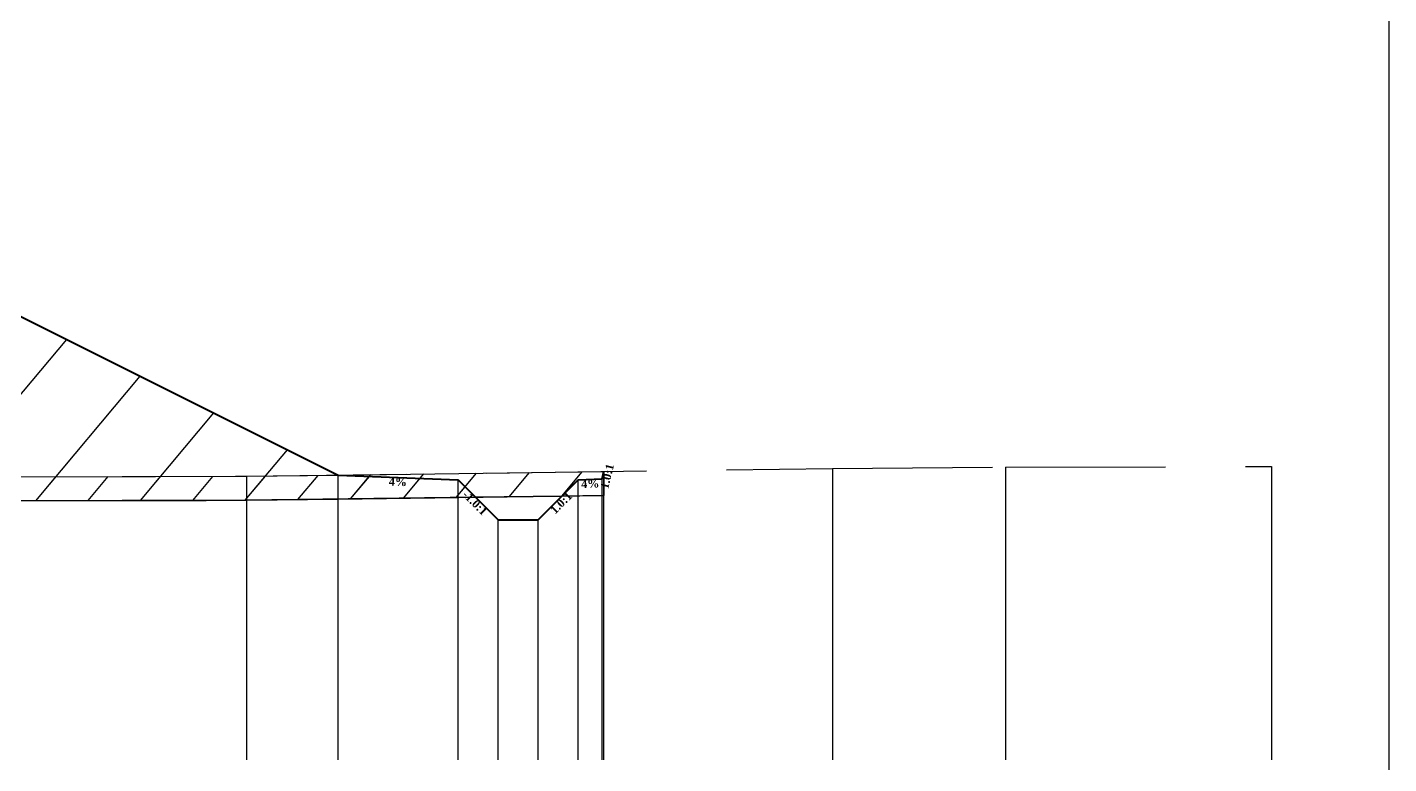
# Model space of a CAD drawing. Header units: millimetres. Extents: x 2762 to 3076, y 916 to 3305.
# Drawn here: x 2831.5 to 2848.52, y 1052.73 to 1061.94 of the extents above; entities that cross this region are included whole.
import ezdxf

# ---------------------------------------------------------------- set-up
doc = ezdxf.new("R2010")
doc.units = ezdxf.units.MM
doc.header["$LTSCALE"] = 2
doc.linetypes.add('CACHE', pattern=[9.525, 6.35, -3.175])
doc.linetypes.add('DASHED', pattern=[0.75, 0.5, -0.25])
doc.layers.add('C-ROAD-CORR', color=5, linetype='Continuous')
doc.layers.add('C-ROAD-SCTN', color=7, linetype='Continuous')
doc.styles.add('C3D_Etiquette', font='romans.shx')

msp = doc.modelspace()

# ---------------------------------------------------------------- hatches: boundary and pattern name
at = {"linetype": 'Continuous', "lineweight": -3}
h = msp.add_hatch(dxfattribs=at)
h.set_pattern_fill('_U', color=3, angle=50, style=0, pattern_type=0)
h.set_pattern_definition([(50, (2838.185, 1056.0791), (-0.766044, 0.642788), [])])
h.paths.add_polyline_path([(2838.185, 1056.079), (2838.388, 1056.282), (2838.688, 1056.294), (2838.711, 1056.386), (2838.711, 1056.086)])
h.paths.add_polyline_path([(2805.8, 1055.928), (2806.04, 1056.168), (2807.54, 1056.228), (2816.158, 1060.537), (2824.155, 1060.857), (2826.551, 1060.761), (2835.388, 1056.342), (2836.888, 1056.282), (2837.106, 1056.065), (2834.242, 1056.027), (2822.104, 1056.002), (2821.212, 1056), (2820.546, 1055.996), (2815.517, 1055.926), (2806.65, 1055.928)])
h.paths.add_polyline_path([(2804.227, 1055.93), (2804.227, 1056.23), (2804.24, 1056.18), (2804.54, 1056.168), (2804.78, 1055.928), (2804.412, 1055.928)])
h = msp.add_hatch(dxfattribs=at)
h.set_pattern_fill('_U', color=150, scale=0.5, angle=50, style=0, pattern_type=0)
h.set_pattern_definition([(50, (2838.18497, 1056.07913), (-0.383022, 0.321394), [])])
h.paths.add_polyline_path([(2838.185, 1056.079), (2838.388, 1056.282), (2838.688, 1056.294), (2838.711, 1056.386), (2838.711, 1056.086)])
h.paths.add_polyline_path([(2835.388, 1056.342), (2838.711, 1056.386), (2838.688, 1056.294), (2838.388, 1056.282), (2838.185, 1056.079), (2837.106, 1056.065), (2836.888, 1056.282)])
h.paths.add_polyline_path([(2805.8, 1055.928), (2806.04, 1056.168), (2807.54, 1056.228), (2815.517, 1056.226), (2820.546, 1056.296), (2821.212, 1056.3), (2822.104, 1056.302), (2834.242, 1056.327), (2835.388, 1056.342), (2836.888, 1056.282), (2837.106, 1056.065), (2834.242, 1056.027), (2822.104, 1056.002), (2821.212, 1056), (2820.546, 1055.996), (2815.517, 1055.926), (2806.65, 1055.928)])
h.paths.add_polyline_path([(2804.227, 1056.23), (2804.412, 1056.228), (2806.65, 1056.228), (2807.54, 1056.228), (2806.04, 1056.168), (2805.8, 1055.928), (2804.78, 1055.928), (2804.54, 1056.168), (2804.24, 1056.18)])
h.paths.add_polyline_path([(2804.227, 1055.93), (2804.227, 1056.23), (2804.24, 1056.18), (2804.54, 1056.168), (2804.78, 1055.928), (2804.412, 1055.928)])
h = msp.add_hatch(dxfattribs=at)
h.set_pattern_fill('_U', color=1, angle=50, style=0, pattern_type=0)
h.set_pattern_definition([(50, (2837.1057, 1056.065), (-0.766044, 0.642788), [])])
h.paths.add_polyline_path([(2837.106, 1056.065), (2838.185, 1056.079), (2837.888, 1055.782), (2837.388, 1055.782)])
h.paths.add_polyline_path([(2804.78, 1055.928), (2805.8, 1055.928), (2805.54, 1055.668), (2805.04, 1055.668)])

# ---------------------------------------------------------------- linework, layer by layer
at = {"color": 253, "linetype": 'Continuous', "lineweight": -3}
for p, q in [((2826.551, 1060.761), (2835.388, 1056.342)), ((2822.104, 1056.302), (2834.242, 1056.327)), ((2834.242, 1056.327), (2835.388, 1056.342)), ((2835.388, 1056.342), (2838.711, 1056.386)), ((2836.888, 1056.282), (2835.388, 1056.342)), ((2835.388, 1056.342), (2836.888, 1056.282)), ((2835.388, 1056.342), (2836.888, 1056.282)), ((2838.688, 1056.294), (2838.711, 1056.386)), ((2838.711, 1056.386), (2838.688, 1056.294)), ((2838.688, 1056.294), (2838.711, 1056.386)), ((2838.711, 1056.386), (2838.711, 1056.086)), ((2838.711, 1056.386), (2838.711, 1056.086)), ((2837.106, 1056.065), (2836.888, 1056.282)), ((2836.888, 1056.282), (2837.106, 1056.065)), ((2836.888, 1056.282), (2837.106, 1056.065)), ((2838.185, 1056.079), (2838.388, 1056.282)), ((2838.388, 1056.282), (2838.185, 1056.079)), ((2838.185, 1056.079), (2838.388, 1056.282)), ((2838.388, 1056.282), (2838.688, 1056.294)), ((2838.688, 1056.294), (2838.388, 1056.282)), ((2838.388, 1056.282), (2838.688, 1056.294)), ((2834.242, 1056.027), (2822.104, 1056.002)), ((2834.242, 1056.027), (2822.104, 1056.002)), ((2837.106, 1056.065), (2834.242, 1056.027)), ((2837.106, 1056.065), (2834.242, 1056.027)), ((2838.185, 1056.079), (2837.106, 1056.065)), ((2837.106, 1056.065), (2838.185, 1056.079)), ((2837.388, 1055.782), (2837.106, 1056.065)), ((2838.185, 1056.079), (2837.888, 1055.782)), ((2838.711, 1056.086), (2838.185, 1056.079)), ((2838.711, 1056.086), (2838.185, 1056.079)), ((2837.888, 1055.782), (2837.388, 1055.782))]:
    msp.add_line(p, q, dxfattribs=at)
at = {"color": 105, "linetype": 'DASHED', "lineweight": -3, "ltscale": 2}
for p, q in [((2822.104, 1056.302), (2834.242, 1056.327)), ((2834.242, 1056.327), (2841.569, 1056.424)), ((2841.569, 1056.424), (2843.729, 1056.441)), ((2843.729, 1056.441), (2847.055, 1056.451))]:
    msp.add_line(p, q, dxfattribs=at)
at = {"color": 98, "linetype": 'CACHE', "lineweight": -3}
for p, q in [((2834.242, 1056.327), (2834.242, 1052.784)), ((2841.569, 1056.424), (2841.569, 1052.784)), ((2843.729, 1056.441), (2843.729, 1052.784)), ((2847.055, 1056.451), (2847.055, 1052.784))]:
    msp.add_line(p, q, dxfattribs=at)
at = {"color": 8, "linetype": 'CACHE', "lineweight": -3}
for p, q in [((2835.388, 1052.784), (2835.388, 1056.342)), ((2838.711, 1052.784), (2838.711, 1056.386)), ((2836.888, 1052.784), (2836.888, 1056.282)), ((2838.388, 1052.784), (2838.388, 1056.282)), ((2838.688, 1052.784), (2838.688, 1056.294)), ((2837.388, 1052.784), (2837.388, 1055.782)), ((2837.888, 1052.784), (2837.888, 1055.782))]:
    msp.add_line(p, q, dxfattribs=at)
at = {"color": 6, "linetype": 'Continuous', "lineweight": -3}
for p, q in [((2822.104, 1056.002), (2833.738, 1056.026)), ((2833.738, 1056.026), (2834.242, 1056.027)), ((2834.242, 1056.027), (2835.388, 1056.042)), ((2835.388, 1056.042), (2838.711, 1056.086))]:
    msp.add_line(p, q, dxfattribs=at)
msp.add_lwpolyline([(2789.89, 1071.145), (2848.521, 1071.145), (2848.521, 1041.645), (2789.89, 1041.645)], close=True)
at = {"layer": 'C-ROAD-CORR', "color": 1, "linetype": 'Continuous', "lineweight": 40}
for p, q in [((2826.551, 1060.761), (2835.388, 1056.342)), ((2835.388, 1056.342), (2836.888, 1056.282)), ((2838.688, 1056.294), (2838.711, 1056.386)), ((2836.888, 1056.282), (2837.388, 1055.782)), ((2837.888, 1055.782), (2838.388, 1056.282)), ((2838.388, 1056.282), (2838.688, 1056.294)), ((2837.388, 1055.782), (2837.888, 1055.782))]:
    msp.add_line(p, q, dxfattribs=at)
at = {"layer": 'C-ROAD-CORR', "color": 1, "linetype": 'Continuous', "lineweight": -3}
for p, q in [((2836.888, 1056.282), (2837.388, 1055.782)), ((2837.888, 1055.782), (2838.388, 1056.282))]:
    msp.add_line(p, q, dxfattribs=at)
at = {"layer": 'C-ROAD-SCTN', "color": 154, "linetype": 'Continuous', "lineweight": -3}
for p, q in [((2826.551, 1060.761), (2835.388, 1056.342)), ((2835.388, 1056.342), (2836.888, 1056.282)), ((2838.688, 1056.294), (2838.711, 1056.386)), ((2836.888, 1056.282), (2837.388, 1055.782)), ((2837.888, 1055.782), (2838.388, 1056.282)), ((2838.388, 1056.282), (2838.688, 1056.294)), ((2837.388, 1055.782), (2837.888, 1055.782))]:
    msp.add_line(p, q, dxfattribs=at)
at = {"layer": 'C-ROAD-SCTN', "color": 1, "linetype": 'Continuous', "lineweight": -3}
for p, q in [((2826.551, 1060.761), (2835.388, 1056.342)), ((2835.388, 1056.342), (2836.888, 1056.282)), ((2838.688, 1056.294), (2838.711, 1056.386)), ((2836.888, 1056.282), (2837.388, 1055.782)), ((2837.888, 1055.782), (2838.388, 1056.282)), ((2838.388, 1056.282), (2838.688, 1056.294)), ((2837.388, 1055.782), (2837.888, 1055.782))]:
    msp.add_line(p, q, dxfattribs=at)

# ---------------------------------------------------------------- texts
at = {"color": 7, "linetype": 'Continuous', "lineweight": -3, "char_height": 0.1, "attachment_point": 2, "style": 'C3D_Etiquette'}
for s, insert, width, rotation in [('{\\fTimes New Roman|b1|i0|c0|p18;1.0:1}', (2838.704, 1056.339), 0.29446, 75.9638), ('{\\fTimes New Roman|b1|i0|c0|p18;4%}', (2836.138, 1056.308), 0.42071, 357.7094), ('{\\fTimes New Roman|b1|i0|c0|p18;4%}', (2838.538, 1056.284), 0.37094, 2.2906), ('{\\fTimes New Roman|b1|i0|c0|p18;-1.0:1}', (2837.135, 1056.03), 0.34598, 315), ('{\\fTimes New Roman|b1|i0|c0|p18;1.0:1}', (2838.141, 1056.03), 0.29001, 45)]:
    msp.add_mtext(s, dxfattribs=dict(at, insert=insert, width=width, rotation=rotation))

doc.saveas('drawing.dxf')
